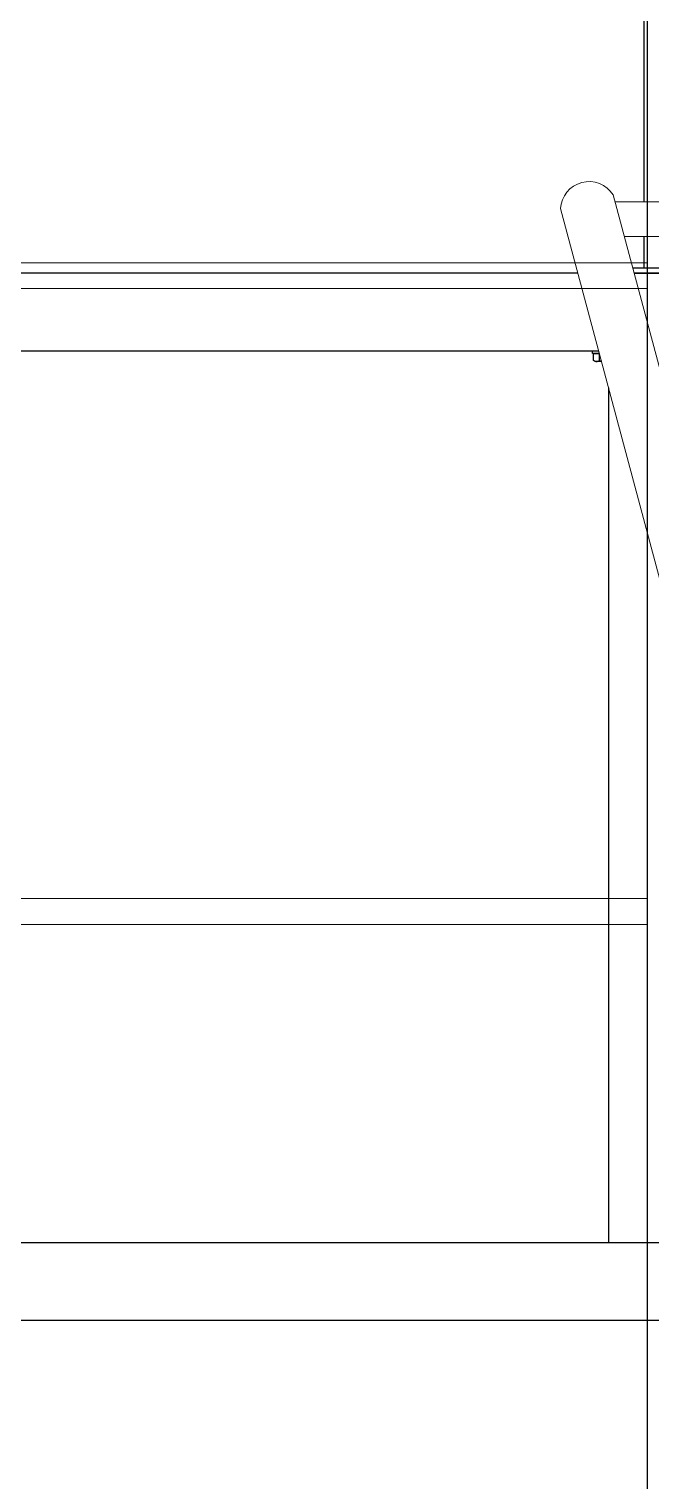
# Model space of a CAD drawing. Header units: millimetres. Extents: x -3690 to 2625, y -3785 to 2530.
# Drawn here: x -401 to 80, y -1404 to -281 of the extents above; entities that cross this region are included whole.
import ezdxf

# ---------------------------------------------------------------- set-up
doc = ezdxf.new("R2010")
doc.units = ezdxf.units.MM
doc.linetypes.add('K5LT_BASIC', pattern=[0])
doc.layers.add('DIKOM_ОБЪЕКТ', color=7, linetype='Continuous')

msp = doc.modelspace()

# ---------------------------------------------------------------- linework, layer by layer
at = {"layer": 'DIKOM_ОБЪЕКТ'}
for p, q in [((77.5, 1992.2), (77.5, -1931.8)), ((75.2, -414.5), (75.2, 526.2)), ((75.2, -465.8), (75.2, -441.5)), ((77.5, -461.9), (-1902.3, -460.9)), ((23.9, -469.8), (-763.3, -469.8)), ((150.2, -465.8), (66.3, -465.8)), ((87.7, -469.8), (67.4, -469.8)), ((67.4, -469.8), (150.2, -469.8)), ((77.5, -481.9), (-1902.3, -480.9)), ((-782.3, -529.8), (40, -529.8)), ((35.2, -531.8), (35.2, -529.8)), ((35.2, -529.8), (40, -529.8)), ((40.5, -531.8), (35.2, -531.8)), ((35.9, -537.3), (35.9, -531.8)), ((35.9, -531.8), (40.5, -531.8)), ((37.6, -538.2), (35.9, -537.3)), ((42.2, -538.2), (37.6, -538.2)), ((40.5, -537.3), (40.5, -531.8)), ((47.7, -558.6), (47.7, -1219.8)), ((77.5, -953.9), (-1902.3, -952.9)), ((77.5, -973.9), (-1902.3, -972.9)), ((-694.3, -1219.8), (87.7, -1219.8)), ((-689.3, -1279.8), (87.7, -1279.8))]:
    msp.add_line(p, q, dxfattribs=at)
at = {"layer": 'DIKOM_ОБЪЕКТ', "color": 7, "linetype": 'K5LT_BASIC', "lineweight": 15}
for p, q in [((137.4, -731), (51.1, -409.1)), ((182.1, -414.5), (52.5, -414.5)), ((10.5, -419.8), (97.2, -743.4)), ((182.6, -441.5), (59.8, -441.5))]:
    msp.add_line(p, q, dxfattribs=at)
msp.add_arc((32.5, -421), 22.1, 32.5243, 176.8365, dxfattribs=at)
at = {"layer": 'DIKOM_ОБЪЕКТ'}
for centre, radius, start, end in [((38.3, -534.9), 3.24, 240.866, 313.3168), ((45.2, -526.5), 11.8, 246.8627, 254.9722)]:
    msp.add_arc(centre, radius, start, end, dxfattribs=at)

doc.saveas('drawing.dxf')
